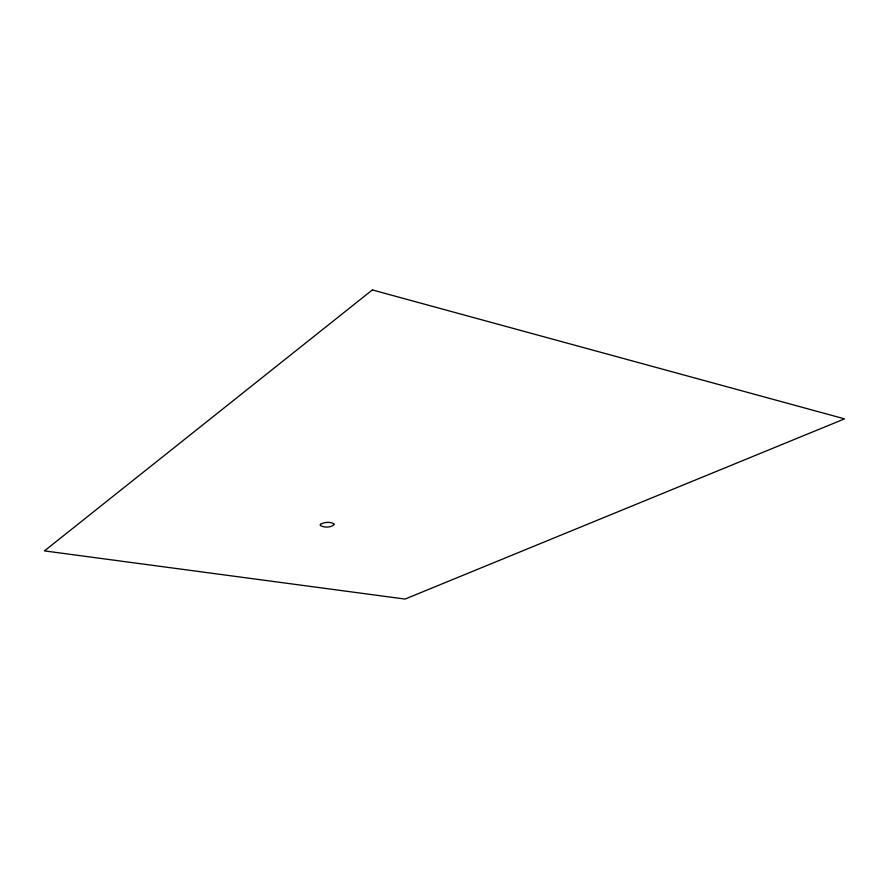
<?xml version="1.0" encoding="UTF-8"?>
<svg xmlns="http://www.w3.org/2000/svg" width="889" height="889" viewBox="0 0 889 889"><rect width="100%" height="100%" fill="white"/><g stroke="black" fill="none" stroke-linecap="round" stroke-linejoin="round"><path stroke-width="1.33" d="M320.451 524.332L320.296 525.51C324.263 527.81 330.841 527.777 334.22 524.521L334.075 523.932C330.141 521.499 324.352 522.01 320.451 524.332M372.347 289.936L44.45 550.891L405.062 599.064L844.55 418.863L372.347 289.936"/></g></svg>
